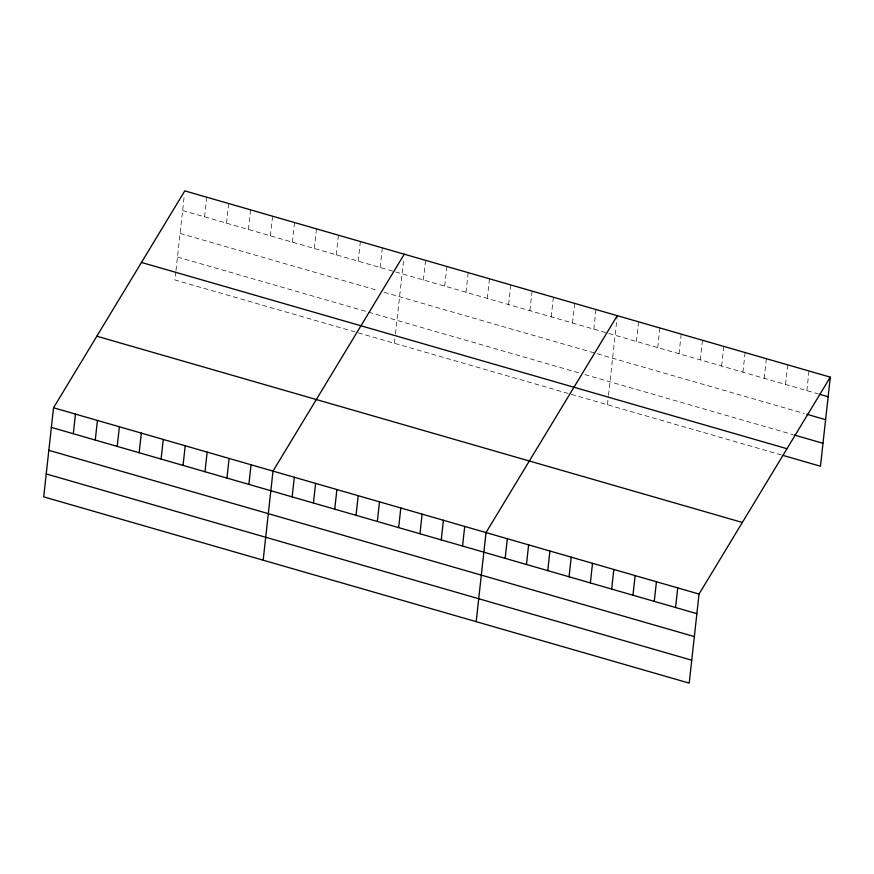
<?xml version="1.0" encoding="UTF-8"?>
<svg xmlns="http://www.w3.org/2000/svg" width="874" height="874" viewBox="0 0 874 874"><rect width="100%" height="100%" fill="white"/><g stroke="black" fill="none" stroke-linecap="round" stroke-linejoin="round"><path stroke-width="0.66" stroke-dasharray="4.37 3.28" d="M175.86 271.869L174.964 279.953L781.618 455.015M176.002 270.514L184.217 196.104M204.582 216.828L206.745 197.207M226.53 223.165L228.693 203.544M248.467 229.491L250.641 209.869M270.416 235.827L272.59 216.206M292.364 242.164L294.538 222.542M314.312 248.489L316.475 228.868M336.261 254.826L338.424 235.204M358.209 261.162L360.372 241.541M380.157 267.488L382.32 247.877M394.436 343.285L395.332 335.201M395.474 333.846L403.69 259.436M423.398 279.975L425.572 260.354M444.702 286.115L446.876 266.494M466.006 292.266L468.169 272.644M487.31 298.405L489.473 278.795M508.613 304.556L510.777 284.935M529.917 310.707L532.08 291.086M551.21 316.847L553.384 297.236M572.514 322.998L574.677 303.376M593.817 329.148L595.981 309.527M607.452 404.749L608.348 396.665M608.49 395.31L617.142 316.978M636.425 341.439L638.588 321.818M657.718 347.579L659.892 327.969M679.022 353.73L681.185 334.108M700.325 359.88L702.488 340.259M721.629 366.02L723.792 346.41M742.933 372.171L745.096 352.55M764.226 378.322L766.4 358.701M785.529 384.462L787.692 364.84M806.833 390.612L808.996 370.991M182.633 210.492L394.36 271.585M395.649 271.956L607.605 333.125M608.85 333.486L818.108 393.868M180.099 233.413L377.623 290.408M384.079 292.277L804.299 413.533M177.498 257.032L579.91 373.154M584.924 374.596L792.926 434.618"/><path stroke-width="1.31" d="M53.532 407.776L43.7 496.858L689.204 683.129L699.036 594.047L830.3 377.142L184.796 190.871L53.532 407.776L699.036 594.047M73.318 433.733L75.481 414.112M95.266 440.059L97.429 420.449M117.214 446.396L119.377 426.774M139.163 452.732L141.326 433.111M161.1 459.058L163.274 439.447M183.048 465.394L185.222 445.773M204.997 471.731L207.16 452.109M226.945 478.056L229.108 458.446M248.893 484.393L251.057 464.771M263.172 560.19L273.005 471.108L404.269 254.203M292.145 496.869L294.309 477.259M313.438 503.02L315.612 483.398M334.742 509.171L336.905 489.549M356.046 515.31L358.209 495.7M377.349 521.461L379.513 501.84M398.653 527.612L400.816 507.991M419.946 533.752L422.12 514.13M441.25 539.903L443.413 520.281M462.554 546.042L464.717 526.432M476.188 621.654L486.02 532.572L617.284 315.667M505.161 558.344L507.324 538.723M526.454 564.484L528.628 544.873M547.758 570.635L549.932 551.013M569.061 576.785L571.225 557.164M590.365 582.925L592.528 563.304M611.669 589.076L613.832 569.455M632.962 595.216L635.136 575.605M654.265 601.367L656.44 581.745M675.569 607.517L677.732 587.896M830.3 377.142L820.467 466.224L782.875 455.376M819.364 394.229L828.137 396.752M806.811 414.254L825.602 419.684M794.171 434.979L822.991 443.293M141.479 262.451L786.982 448.712M96.85 336.206L742.354 522.466M51.369 427.397L696.873 613.657M48.835 450.318L694.338 636.589M46.235 473.937L691.738 660.198"/></g></svg>
